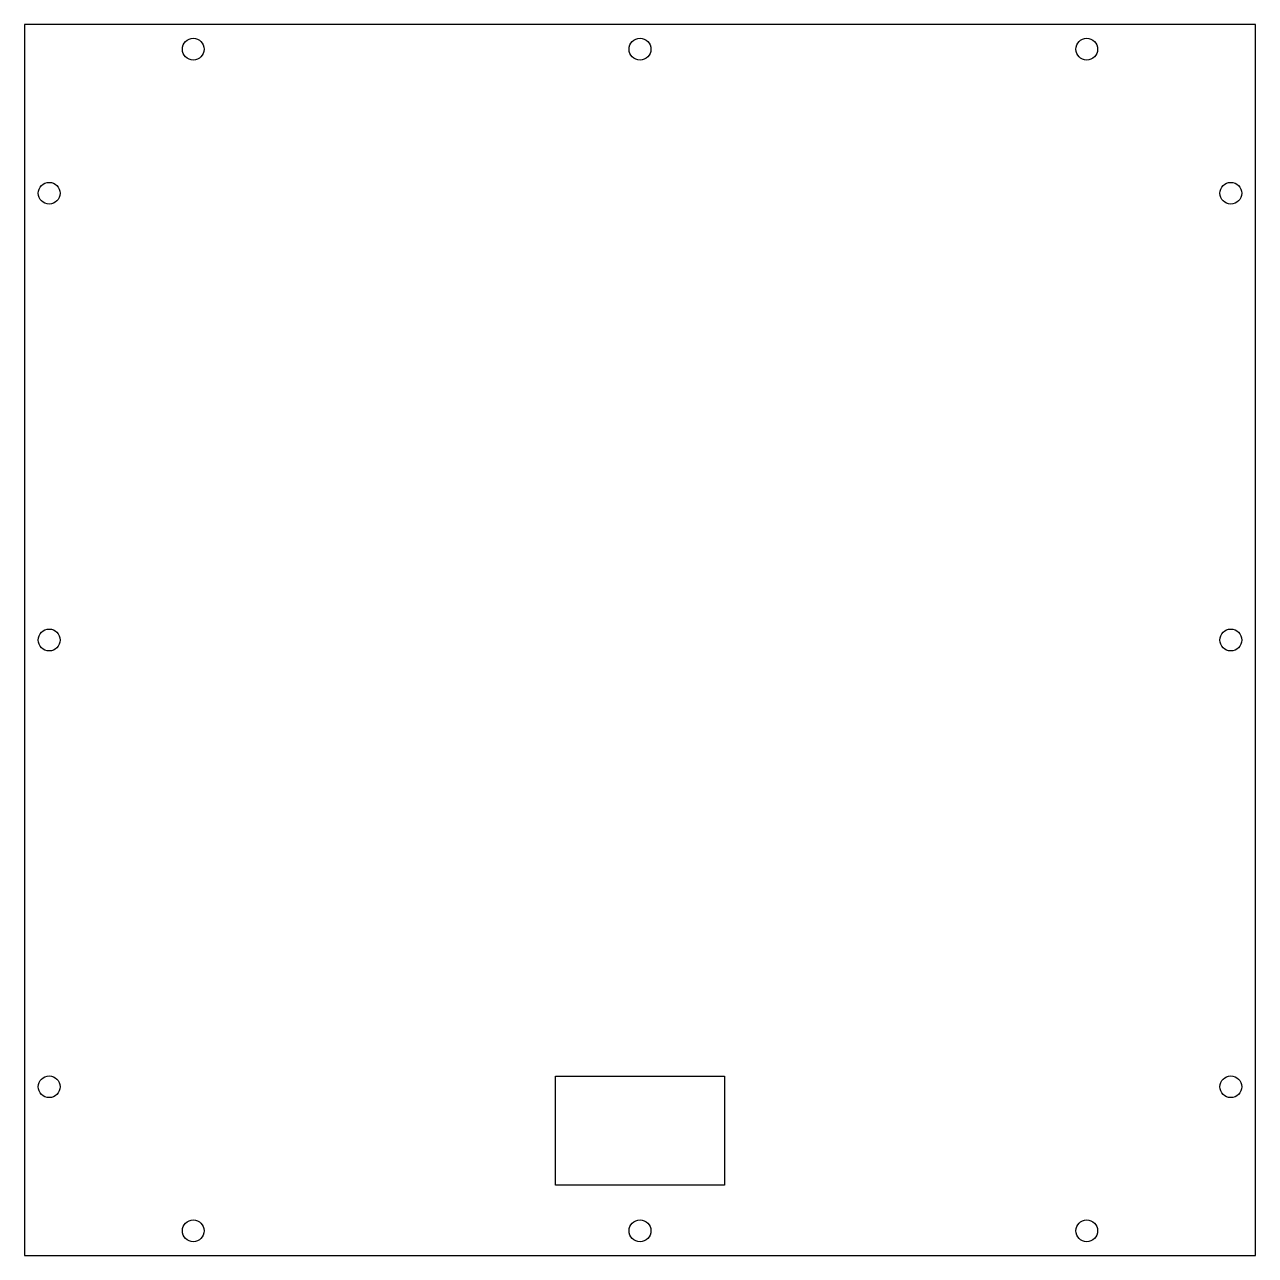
# Model space of a CAD drawing. Header units: millimetres. Extents: x -175 to 175, y -175 to 175.
import ezdxf

# ---------------------------------------------------------------- set-up
doc = ezdxf.new("R2010")
doc.units = ezdxf.units.MM
doc.layers.get('0').update_dxf_attribs({"linetype": 'CONTINUOUS'})

msp = doc.modelspace()

# ---------------------------------------------------------------- linework, layer by layer
for points in [[(-175, -175), (175, -175), (175, 175), (-175, 175)], [(24, -124), (24, -155), (-24, -155), (-24, -124)]]:
    msp.add_lwpolyline(points, close=True)
for centre in [(-127.04, 168), (0, 168), (127.04, 168), (-168, 127.04), (168, 127.04), (-168, 0), (168, 0), (-168, -127.04), (168, -127.04), (-127.04, -168), (0, -168), (127.04, -168)]:
    msp.add_circle(centre, 3.1)

doc.saveas('drawing.dxf')
